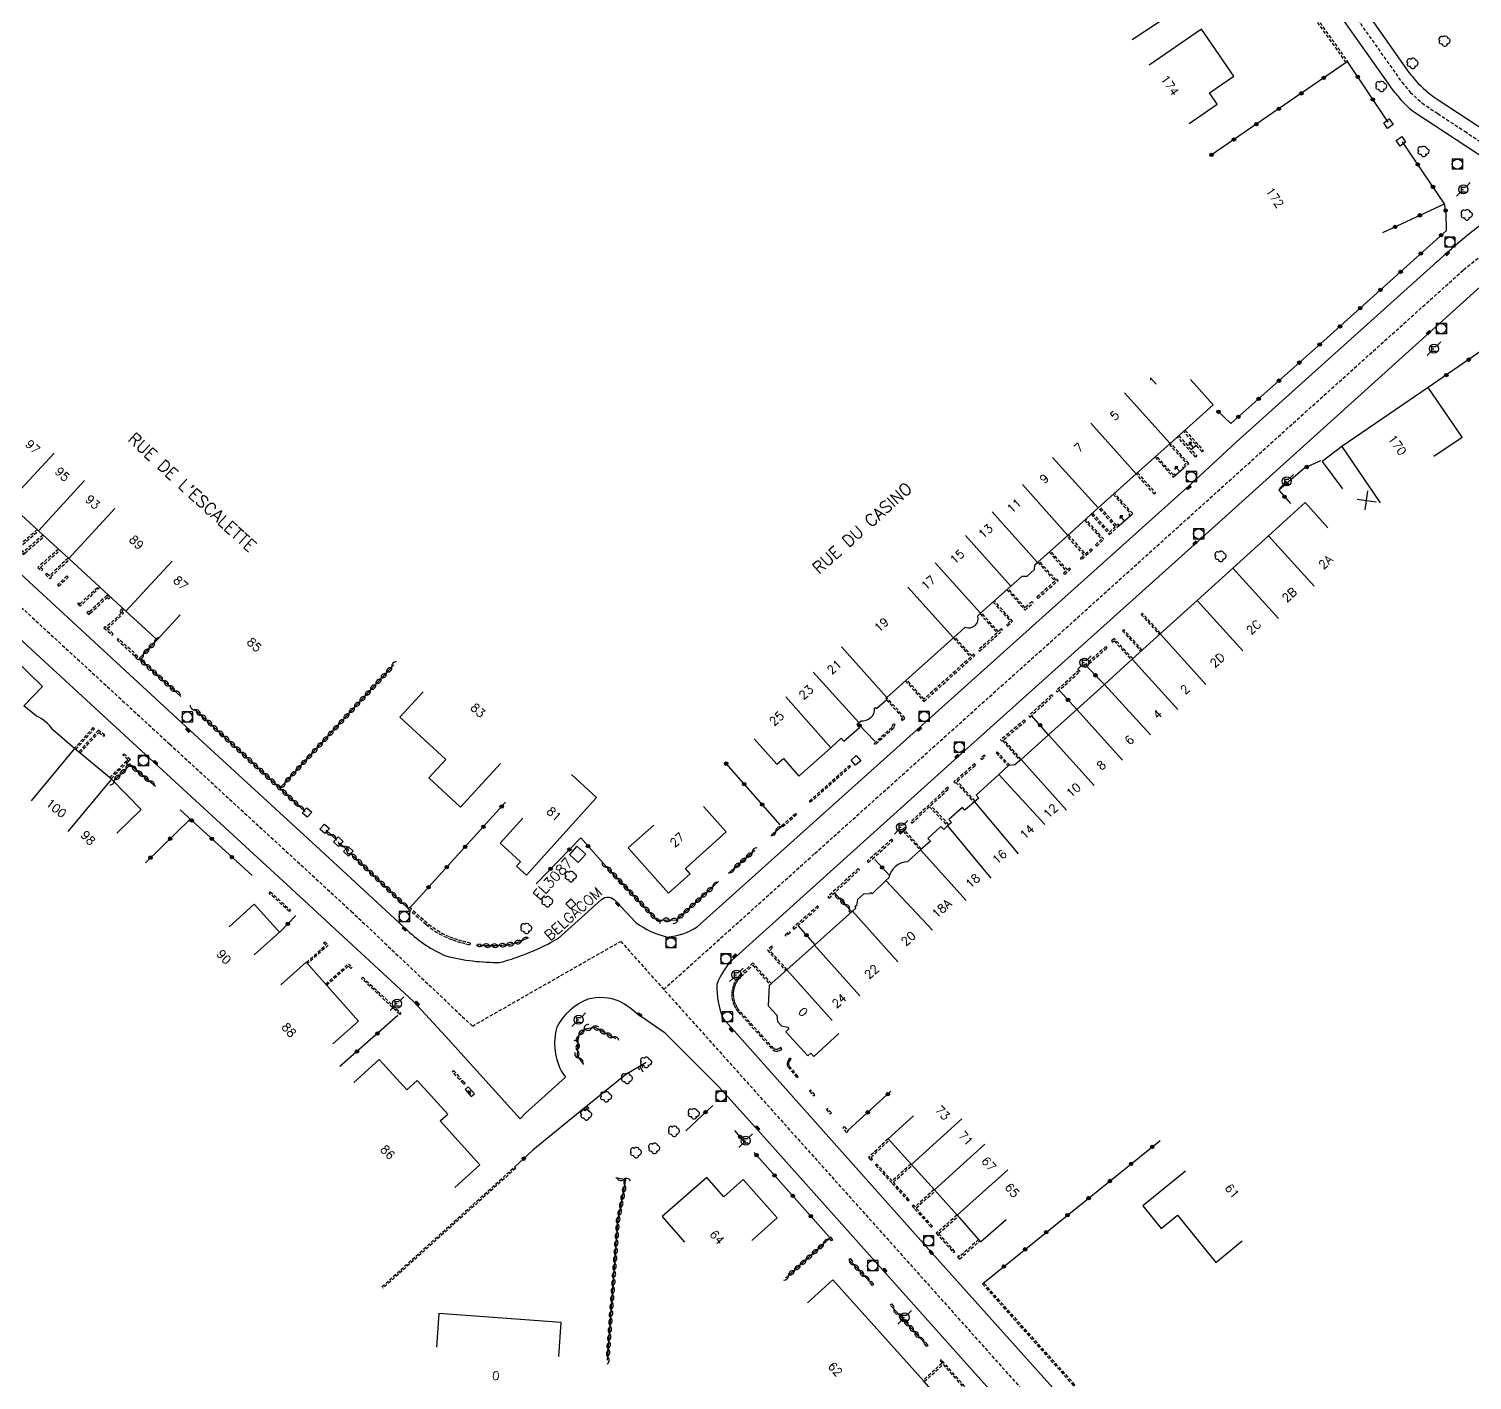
# Model space of a CAD drawing. Header units: millimetres. Extents: x 79000 to 80000, y 145000 to 146001.
# Drawn here: x 79249.1 to 79461.3, y 145559.8 to 145758.4 of the extents above; entities that cross this region are included whole.
import ezdxf
from ezdxf.enums import TextEntityAlignment as Align

# ---------------------------------------------------------------- set-up
doc = ezdxf.new("R2010")
doc.units = ezdxf.units.MM
doc.linetypes.add('DASHED', pattern=[0.75, 0.5, -0.25])
doc.layers.get('0').update_dxf_attribs({"linetype": 'CONTINUOUS'})
for name, color, linetype in [('W0001', 6, 'DASHED'), ('W0008', 7, 'CONTINUOUS'), ('W0100', 7, 'CONTINUOUS'), ('W0112', 1, 'DASHED'), ('W0211', 2, 'CONTINUOUS'), ('W0300', 7, 'CONTINUOUS'), ('W0310', 3, 'CONTINUOUS'), ('W0322', 7, 'CONTINUOUS'), ('W0400', 7, 'CONTINUOUS'), ('W0420', 7, 'CONTINUOUS'), ('W0471', 7, 'CONTINUOUS'), ('W0984', 7, 'CONTINUOUS'), ('W0989', 7, 'CONTINUOUS'), ('W0991', 7, 'CONTINUOUS'), ('W1102', 7, 'CONTINUOUS')]:
    doc.layers.add(name, color=color, linetype=linetype)
doc.styles.get("Standard").update_dxf_attribs({"font": 'romans.shx', "width": 0.85})

# ---------------------------------------------------------------- blocks, each defined once
blk = doc.blocks.new('T400')
for p, q in [((-0.15, 0.3), (0.15, 0.3)), ((-0.15, -0.25), (-0.15, 0.3)), ((-0.15, 0.15), (0.15, 0.15)), ((-0.15, 0), (0.15, 0)), ((0.15, 0.3), (0.15, -0.25)), ((-0.15, -0.15), (0.15, -0.15)), ((-0.15, -0.25), (-0.15, -0.3)), ((-0.15, -0.3), (0.15, -0.3)), ((0.15, -0.3), (0.15, -0.25))]:
    blk.add_line(p, q)
blk = doc.blocks.new('T420')
for p, q in [((0.75, 0.75), (-0.75, 0.75)), ((-0.75, 0.75), (-0.75, -0.75)), ((0.75, 0.75), (0.75, -0.75)), ((0.75, -0.75), (-0.75, -0.75))]:
    blk.add_line(p, q)
blk.add_ellipse((0, 0), major_axis=(-0.53, 0.53), ratio=1, start_param=3.926991, end_param=10.210176)
blk = doc.blocks.new('T471')
for p, q in [((-0.333334, 0.333334), (-0.333334, -0.333334)), ((-0.333334, 0.333334), (0.333334, 0.333334)), ((-0.333334, 0), (0, 0)), ((0.500001, 0.500001), (1.000002, 1.000002)), ((-0.500001, -0.500001), (-1.000002, -1.000002)), ((-0.333334, -0.333334), (0.333334, -0.333334))]:
    blk.add_line(p, q)
blk.add_ellipse((0, 0), major_axis=(0.471405, 0.471405), ratio=1, start_param=5.4977871438, end_param=11.780972451)
blk = doc.blocks.new('T300')
for p, q in [((-0.8, 0.51), (-0.86, 0.34)), ((-0.86, 0.34), (-0.86, 0.17)), ((-0.86, 0.17), (-0.74, 0.06)), ((-0.69, 0.63), (-0.8, 0.51)), ((-0.8, -0.06), (-0.74, 0.06)), ((-0.74, 0.06), (-0.69, 0.11)), ((-0.57, 0.69), (-0.69, 0.63)), ((-0.46, 0.69), (-0.57, 0.69)), ((-0.29, 0.63), (-0.46, 0.69)), ((-0.29, 0.63), (-0.17, 0.74)), ((-0.23, 0.57), (-0.29, 0.63)), ((-0.17, 0.74), (-0.06, 0.8)), ((-0.06, 0.8), (0.06, 0.8)), ((0.06, 0.8), (0.23, 0.74)), ((0.23, 0.74), (0.34, 0.63)), ((0.34, 0.63), (0.4, 0.51)), ((0.46, 0.46), (0.34, 0.46)), ((0.4, 0.51), (0.4, 0.46)), ((0.57, 0.4), (0.46, 0.46)), ((0.57, 0.4), (0.69, 0.29)), ((0.69, 0.29), (0.74, 0.17)), ((0.74, 0.06), (0.69, -0.17)), ((0.74, 0.17), (0.74, 0.06)), ((-0.8, -0.17), (-0.8, -0.06)), ((-0.8, -0.23), (-0.8, -0.17)), ((-0.74, -0.34), (-0.8, -0.23)), ((-0.69, -0.4), (-0.74, -0.34)), ((-0.51, -0.46), (-0.69, -0.4)), ((-0.4, -0.46), (-0.51, -0.46)), ((-0.4, -0.46), (-0.34, -0.46)), ((-0.34, -0.46), (-0.34, -0.4)), ((-0.34, -0.51), (-0.34, -0.46)), ((-0.29, -0.63), (-0.34, -0.51)), ((-0.17, -0.74), (-0.29, -0.63)), ((-0.06, -0.8), (-0.17, -0.74)), ((0.06, -0.8), (-0.06, -0.8)), ((0.17, -0.74), (0.06, -0.8)), ((0.23, -0.69), (0.17, -0.74)), ((0.29, -0.46), (0.23, -0.46)), ((0.29, -0.63), (0.23, -0.69)), ((0.46, -0.4), (0.29, -0.46)), ((0.34, -0.51), (0.29, -0.63)), ((0.34, -0.51), (0.34, -0.46)), ((0.57, -0.34), (0.46, -0.4)), ((0.63, -0.29), (0.57, -0.34)), ((0.69, -0.17), (0.63, -0.29))]:
    blk.add_line(p, q)
blk = doc.blocks.new('t112o')
at = {"color": 0, "linetype": 'Continuous'}
for p, q in [((-0.5, 0.5), (0.5, 0.5)), ((-0.5, -0.5), (-0.5, 0.5)), ((0.5, 0.5), (0.5, -0.5)), ((0.5, -0.5), (-0.5, -0.5))]:
    blk.add_line(p, q, dxfattribs=at)
blk = doc.blocks.new('t310o')
at = {"color": 0, "linetype": 'Continuous'}
for centre, start, end in [((-0.5, 0.38), 216.8699, 323.1304), ((0.5, -0.37), 36.8699, 143.1303)]:
    blk.add_arc(centre, 0.625, start, end, dxfattribs=at)
blk = doc.blocks.new('t991o')
at = {"color": 0, "linetype": 'Continuous'}
for p, q in [((-1, 1), (1, -1)), ((-1, -1), (1, 1))]:
    blk.add_line(p, q, dxfattribs=at)
blk = doc.blocks.new('t322o')
at = {"color": 0, "linetype": 'Continuous'}
for radius in [0.25, 0.15]:
    blk.add_circle((0, 0), radius, dxfattribs=at)
blk = doc.blocks.new('t211o')
at = {"color": 0, "linetype": 'Continuous'}
for p, q in [((-0.29, 0.5), (-0.29, 0)), ((0, 1), (0, 0)), ((0.29, 0.5), (0.29, 0))]:
    blk.add_line(p, q, dxfattribs=at)

msp = doc.modelspace()

# ---------------------------------------------------------------- linework, layer by layer
at = {"layer": 'W0001'}
for points in [[(79059.03, 145846.67), (79080.57, 145826.87), (79099.73, 145809.33), (79127.7, 145783.72), (79178.91, 145736.81), (79242.47, 145678.54), (79269.83, 145653.34), (79296.53, 145628.76), (79314.34, 145611.88), (79336.14, 145624.33), (79375.22, 145580.74), (79394.76, 145558.88), (79419.23, 145531.5), (79428.7, 145521.08), (79439.72, 145510.77), (79465.81, 145486.47), (79503.39, 145451.48), (79526.33, 145430.08), (79554.26, 145404.04), (79576.56, 145383.26), (79601.57, 145360.01)], [(79441.84, 145763.51), (79450.97, 145750.58), (79452.21, 145749.11), (79453.95, 145747.53), (79456.25, 145745.98), (79460.21, 145743.38), (79466.52, 145739.19)], [(79342.47, 145617.28), (79364.68, 145637.25), (79401.03, 145669.87), (79436.73, 145702.05), (79454.59, 145718.12), (79460.05, 145723.03), (79466.52, 145728.21), (79486.95, 145742.92)]]:
    msp.add_lwpolyline(points, dxfattribs=at)
at = {"layer": 'W0008', "flags": 128}
for points in [[(79314.44, 145955.89), (79325.43, 145939.85), (79388.93, 145847.77), (79405.46, 145823.98), (79405.88, 145818.94), (79406.61, 145817.01), (79414.65, 145805.48), (79433.08, 145779.08), (79437.56, 145772.65), (79451.06, 145753.35, 0.0306), (79453.03, 145750.8, 0.0642), (79456.15, 145748.12), (79467.98, 145740.36, 0.136), (79471.39, 145739.22, 0.1472), (79473.88, 145739.8, 0.0721), (79475.26, 145741.09), (79475.51, 145742.6), (79475.18, 145742.99), (79471.54, 145748.2), (79435.92, 145799.61), (79407.68, 145840.37), (79351.62, 145921.34), (79333.26, 145947.93), (79330.9, 145953.14)], [(79465.08, 145738.1), (79452.83, 145746.15, -0.0723), (79450.5, 145748.43, -0.0215), (79449.18, 145750.1), (79437.53, 145766.63)], [(79238.91, 145686.62), (79272.88, 145655.31), (79291.96, 145637.79), (79304.86, 145625.89, 0.0899), (79310.45, 145622.2, 0.0676), (79318.4, 145621.24, 0.0664), (79326.96, 145624.77), (79333.3, 145630.48, -0.2125), (79334.43, 145630.82, -0.1724), (79335.4, 145630.3), (79338.37, 145627.09, 0.094), (79342.99, 145624.95, 0.1202), (79347.4, 145626.47), (79379.59, 145655.3), (79419.93, 145691.53), (79426.6, 145697.71), (79454.15, 145722.44, -0.002), (79457.92, 145725.83, -0.0251), (79463.34, 145730.23)], [(79464.5, 145722.33), (79431.01, 145692.15), (79420.97, 145683.09), (79385.23, 145651), (79352.57, 145621.64, 0.1069), (79350.28, 145618.01, 0.1114), (79351.22, 145612.98), (79381.46, 145579.07), (79403.86, 145553.99)], [(79423.64, 145521.27), (79387.03, 145562.21), (79356.39, 145596.5), (79350.52, 145603.02), (79342.66, 145610.85), (79338.54, 145613.66, 0.067), (79336.04, 145615.48, 0.16668), (79331.29, 145615.82, 0.18093), (79326.75, 145611.74, 0.20108), (79327.62, 145604.91), (79328.05, 145604.36), (79322.11, 145599.03), (79321.37, 145598.27), (79310.4, 145610.38), (79305.71, 145615.51), (79287.69, 145632.09), (79268.17, 145650.08), (79235.25, 145680.37)]]:
    msp.add_lwpolyline(points, format="xyb", dxfattribs=at)
at = {"layer": 'W0100'}
for points in [[(79419.7, 145744.55), (79423.83, 145747.38), (79422.69, 145749.04), (79426.26, 145751.5), (79421.53, 145758.4), (79413.83, 145753.12)], [(79420.36, 145696.93), (79419.69, 145697.67), (79419.67, 145697.27), (79420.09, 145697.65), (79419.69, 145697.67)], [(79419.99, 145696.6), (79420.73, 145697.26)], [(79418.31, 145693.37), (79417.64, 145694.11), (79417.62, 145693.71), (79418.04, 145694.09), (79417.64, 145694.11)], [(79417.71, 145692.83), (79418.91, 145693.91)], [(79409.42, 145685.44), (79410.98, 145686.83)], [(79410.2, 145686.13), (79409.54, 145686.88), (79409.51, 145686.48), (79409.93, 145686.86), (79409.54, 145686.88)], [(79307.09, 145660.98), (79303.7, 145657.3), (79310.45, 145651.08), (79307.93, 145648.35), (79312.59, 145644.06), (79318.49, 145650.46)], [(79328.9, 145648.83), (79332.61, 145645.48), (79322.29, 145634.05), (79320.83, 145635.38), (79321.42, 145636.02), (79318.42, 145638.75), (79321.78, 145642.45)], [(79311.74, 145588.14), (79315.45, 145591.49), (79309.62, 145597.95), (79310.71, 145598.94), (79306.24, 145603.9), (79304.69, 145602.49), (79300.63, 145606.97), (79296.93, 145603.61)], [(79314.19, 145602.45), (79313.72, 145602.03), (79314.12, 145602.01), (79313.74, 145602.43), (79313.72, 145602.03)], [(79327.03, 145563.34), (79327.4, 145568.32), (79309.43, 145569.66), (79309.06, 145564.67)]]:
    msp.add_lwpolyline(points, dxfattribs=at)
at = {"layer": 'W0100', "flags": 128}
for points in [[(79355.77, 145654.11), (79359.07, 145650.36), (79360.05, 145651.22), (79362.32, 145648.63), (79367.05, 145652.79), (79368.55, 145654.2), (79368.95, 145653.75), (79371.24, 145655.74), (79370.84, 145656.2), (79371.14, 145656.48), (79371.47, 145656.75, 0.464633), (79373.46, 145658.59), (79373.59, 145658.71), (79373.76, 145658.53), (79375.24, 145659.86), (79375.11, 145660.03), (79375.24, 145660.15), (79385.04, 145668.93), (79386.8, 145670.52, 0.6276), (79388.66, 145672.16), (79389.05, 145672.54), (79393.49, 145676.51), (79395.16, 145678.02), (79395.89, 145677.99), (79396.98, 145678.96), (79397.03, 145679.68), (79397.41, 145680.02), (79401.87, 145684), (79406.34, 145688.05), (79411.92, 145693.05), (79416.89, 145697.49), (79423.23, 145703.18), (79419.89, 145706.9)], [(79440.1, 145685.12), (79436.74, 145688.82), (79431.35, 145683.93), (79426.1, 145679.18), (79420.86, 145674.42), (79415.43, 145669.52), (79411.32, 145665.81), (79407.25, 145662.07), (79403.18, 145658.4), (79399.04, 145654.69), (79395, 145651.07), (79394.09, 145650.27), (79393.17, 145650.2), (79391.73, 145648.87), (79388.38, 145645.84), (79388.78, 145645.4), (79388.15, 145644.86), (79386.74, 145643.61), (79386.37, 145644.02), (79384.38, 145642.26), (79384.78, 145641.81), (79384.18, 145641.32), (79383.62, 145640.76), (79383.22, 145641.21), (79381.29, 145639.47), (79381.67, 145639.05), (79380.23, 145637.76), (79378.31, 145636.03, 0.363963), (79375.58, 145633.68), (79375.14, 145633.27), (79373.09, 145631.34), (79372.93, 145631.51), (79372.73, 145631.33), (79371.81, 145631.27), (79370.94, 145630.49), (79370.78, 145629.58), (79370.58, 145629.41), (79370.73, 145629.23), (79370.23, 145628.78), (79364.63, 145623.77), (79360.57, 145620.15), (79357.99, 145617.84), (79357.83, 145614.84), (79359.07, 145613.47), (79359.19, 145612.53), (79359.77, 145611.91), (79360.69, 145611.72), (79360.88, 145611.5), (79360.41, 145611.06), (79363.67, 145607.52), (79364.09, 145607.91), (79364.52, 145607.43), (79368.2, 145610.81)], [(79262.08, 145640.21), (79265.66, 145643.7), (79261.29, 145648.19), (79255.88, 145652.68), (79252.66, 145655.43, 0.154613), (79250.25, 145657.43), (79248.43, 145658.94), (79251.16, 145661.77), (79247.1, 145665.77)]]:
    msp.add_lwpolyline(points, format="xyb", dxfattribs=at)
for points in [[(79455.69, 145695.62), (79459.82, 145698.44), (79454.84, 145705.72), (79442.15, 145697.04), (79439.23, 145694.86), (79442.23, 145690.86)], [(79240.07, 145701.1), (79236.7, 145697.41), (79241.78, 145692.77), (79246.1, 145688.76), (79250.55, 145684.68), (79255.01, 145680.58), (79263.42, 145672.84), (79268, 145668.63), (79271.39, 145672.31)], [(79340.99, 145641.41), (79337.25, 145638.09), (79343.17, 145631.42), (79346.34, 145634.26), (79345.65, 145635.04), (79351.65, 145640.43), (79348.32, 145644.15)], [(79282.29, 145622.34), (79286, 145625.69), (79282.29, 145629.8), (79278.58, 145626.45)], [(79293.84, 145609.29), (79297.59, 145612.6), (79289.91, 145621.27), (79286.17, 145617.96)], [(79379.16, 145598.67), (79375.45, 145595.31), (79378.88, 145591.53), (79382.27, 145587.8), (79385.58, 145584.1), (79389.04, 145580.17), (79392.79, 145583.47)], [(79419.14, 145590.55), (79412.9, 145585.45), (79415.6, 145582.14), (79417.97, 145584.07), (79423.62, 145577.16), (79427.49, 145580.32)], [(79355.43, 145580.35), (79359.16, 145583.68), (79354.13, 145589.33), (79351.28, 145586.8), (79348.78, 145589.64), (79342.24, 145583.88), (79345.54, 145580.13)], [(79382.67, 145549.88), (79386.43, 145553.17), (79380.7, 145559.72), (79367.32, 145574.57), (79363.61, 145571.22)]]:
    msp.add_lwpolyline(points, dxfattribs=at)
for points in [[(79328.6, 145637.11), (79329.88, 145635.9), (79331, 145637.13), (79329.72, 145638.33)], [(79328.09, 145629.85), (79328.79, 145629.12), (79329.55, 145629.8), (79328.85, 145630.53)], [(79314.18, 145601.51), (79314.65, 145601.93), (79313.74, 145602.97), (79313.27, 145602.55)]]:
    msp.add_lwpolyline(points, close=True, dxfattribs=at)
at = {"layer": 'W0112'}
for points in [[(79442.79, 145753.48), (79437.87, 145760.41), (79438.07, 145760.56), (79442.99, 145753.62)], [(79254.74, 145678.03), (79253.34, 145676.73), (79253.51, 145676.54), (79254.91, 145677.84)], [(79265.19, 145666.21), (79262.29, 145668.82), (79262.12, 145668.64), (79265.02, 145666.02)], [(79404.41, 145664.61), (79407.63, 145667.48), (79407.47, 145667.66), (79404.24, 145664.79)], [(79400.33, 145660.99), (79403.69, 145663.99), (79403.53, 145664.18), (79400.17, 145661.17)], [(79396.29, 145657.3), (79399.67, 145660.38), (79399.5, 145660.56), (79396.12, 145657.48)], [(79376.43, 145656.12), (79376.35, 145656.05), (79376.25, 145655.66), (79373.55, 145653.24), (79373.38, 145653.43), (79376.03, 145655.8), (79376.13, 145656.19), (79376.27, 145656.31)], [(79369.94, 145650.01), (79364.05, 145644.77), (79363.89, 145644.96), (79369.77, 145650.2)], [(79389.62, 145651.7), (79389.03, 145651.25), (79389.18, 145651.05), (79389.77, 145651.5)], [(79359.79, 145641.32), (79361.82, 145643.13), (79361.99, 145642.95), (79359.96, 145641.14)], [(79375.98, 145639.34), (79372.39, 145636.12), (79372.56, 145635.93), (79376.14, 145639.15)], [(79371.07, 145635.03), (79366.57, 145630.89), (79366.74, 145630.7), (79371.24, 145634.85)], [(79287.46, 145628.7), (79284.46, 145631.44), (79284.63, 145631.63), (79287.63, 145628.89)], [(79314.07, 145624.05), (79313.44, 145624.21), (79312.81, 145624.38), (79312.19, 145624.57), (79311.57, 145624.77), (79310.97, 145625), (79310.27, 145625.31), (79309.58, 145625.67), (79308.93, 145626.07), (79308.3, 145626.51), (79307.7, 145627), (79305.08, 145629.33), (79304.91, 145629.14), (79307.54, 145626.81), (79308.15, 145626.31), (79308.79, 145625.86), (79309.46, 145625.45), (79310.16, 145625.09), (79310.88, 145624.77), (79311.49, 145624.54), (79312.11, 145624.33), (79312.74, 145624.14), (79313.37, 145623.97), (79314.01, 145623.8)], [(79365.08, 145629.53), (79361.45, 145626.31), (79361.61, 145626.12), (79365.24, 145629.35)], [(79361.06, 145625.58), (79360.46, 145625.1), (79360.31, 145625.3), (79360.9, 145625.78)], [(79315.56, 145623.85), (79315.13, 145623.91), (79315.1, 145623.67), (79315.53, 145623.61)], [(79303.67, 145613.6), (79298.06, 145618.88), (79298.23, 145619.06), (79303.84, 145613.78)], [(79312.46, 145604.02), (79311.39, 145605.2), (79311.57, 145605.36), (79312.64, 145604.19)], [(79360.99, 145607.17), (79360.9, 145607.06), (79360.82, 145606.94), (79360.75, 145606.82), (79360.69, 145606.7), (79360.64, 145606.57), (79360.61, 145606.42), (79360.61, 145606.28), (79360.62, 145606.14), (79360.66, 145606), (79360.74, 145605.88), (79362.03, 145604.31), (79362.22, 145604.46), (79360.93, 145606.04), (79360.89, 145606.1), (79360.87, 145606.19), (79360.86, 145606.28), (79360.86, 145606.39), (79360.88, 145606.5), (79360.92, 145606.6), (79360.97, 145606.7), (79361.03, 145606.8), (79361.1, 145606.91), (79361.19, 145607.02)], [(79312.7, 145603.75), (79313.09, 145603.32), (79313.27, 145603.49), (79312.88, 145603.91)], [(79364.68, 145601.78), (79364.11, 145602.47), (79363.91, 145602.31), (79364.49, 145601.63)], [(79367.13, 145599.11), (79366.56, 145599.79), (79366.37, 145599.62), (79366.94, 145598.95)], [(79369.38, 145596.26), (79368.8, 145596.93), (79368.99, 145597.1), (79369.57, 145596.43)], [(79366.94, 145580.9), (79367.34, 145580.47), (79367.15, 145580.3), (79366.76, 145580.73)], [(79370.09, 145577.11), (79369.69, 145577.56), (79369.88, 145577.73), (79370.28, 145577.28)], [(79373.17, 145573.76), (79372.75, 145574.22), (79372.93, 145574.39), (79373.35, 145573.93)], [(79389.33, 145573.96), (79402.72, 145559), (79402.91, 145559.17), (79389.51, 145574.13)], [(79376.17, 145570.41), (79375.76, 145570.88), (79375.95, 145571.04), (79376.36, 145570.57)], [(79381.13, 145564.8), (79380.73, 145565.25), (79380.91, 145565.42), (79381.32, 145564.96)]]:
    msp.add_lwpolyline(points, close=True, dxfattribs=at)
for points in [[(79418.16, 145698.65), (79420.84, 145695.66), (79420.65, 145695.49), (79417.97, 145698.48)], [(79419.13, 145699.42), (79421.81, 145696.42), (79421.62, 145696.26), (79418.94, 145699.25)], [(79416.77, 145697.39), (79419.28, 145694.59), (79418.74, 145694.09), (79418.91, 145693.91), (79419.63, 145694.58), (79416.96, 145697.55)], [(79414.69, 145695.53), (79417.37, 145692.53), (79417.71, 145692.83), (79417.54, 145693.02), (79417.39, 145692.88), (79414.88, 145695.69)], [(79412.1, 145693.2), (79414.77, 145690.21), (79414.59, 145690.04), (79411.91, 145693.03)], [(79408.54, 145690.02), (79411.05, 145687.22), (79410.82, 145687.02), (79410.98, 145686.83), (79411.4, 145687.2), (79408.73, 145690.19)], [(79405.29, 145687.1), (79407.96, 145684.14), (79409.42, 145685.44), (79409.25, 145685.62), (79409.04, 145685.44), (79406.54, 145688.23)], [(79405.47, 145687.26), (79407.98, 145684.49), (79408.85, 145685.27), (79406.36, 145688.06)], [(79404.32, 145686.22), (79406.82, 145683.45), (79405.94, 145682.61), (79406.12, 145682.43), (79407.17, 145683.43), (79404.5, 145686.38)], [(79250.38, 145684.84), (79247.45, 145682.27), (79247.59, 145682.11), (79247.49, 145682), (79248.39, 145681.18), (79248.56, 145681.37), (79248.55, 145681.38), (79251.42, 145683.88)], [(79251.23, 145684.05), (79248.36, 145681.55), (79247.69, 145682.16), (79250.57, 145684.67)], [(79401.94, 145684.06), (79404.44, 145681.27), (79405.3, 145682.02), (79405.46, 145681.83), (79403.89, 145680.46), (79403.72, 145680.64), (79404.25, 145681.1), (79401.75, 145683.9)], [(79253.51, 145681.96), (79250.46, 145679.3), (79251.03, 145678.78), (79251.19, 145678.97), (79250.84, 145679.29), (79253.7, 145681.79)], [(79399.12, 145681.54), (79401.61, 145678.75), (79401.25, 145678.42), (79401.41, 145678.24), (79402.27, 145679.01), (79402.11, 145679.19), (79401.8, 145678.92), (79399.3, 145681.71)], [(79254.92, 145680.66), (79252.18, 145678.06), (79251.75, 145678.44), (79251.58, 145678.25), (79252.29, 145677.63), (79252.46, 145677.81), (79252.37, 145677.89), (79255.11, 145680.49)], [(79397.46, 145680.06), (79399.95, 145677.26), (79397.33, 145674.93), (79397.5, 145674.74), (79400.45, 145677.37), (79400.29, 145677.56), (79400.14, 145677.43), (79397.64, 145680.23)], [(79259.59, 145676.37), (79256.7, 145673.61), (79256.35, 145673.89), (79256.5, 145674.09), (79256.68, 145673.95), (79259.41, 145676.54)], [(79260.97, 145675.1), (79260.88, 145675), (79260.61, 145675.18), (79258, 145672.71), (79257.85, 145672.86), (79257.67, 145672.68), (79258, 145672.36), (79258.17, 145672.54), (79260.64, 145674.86), (79260.92, 145674.67), (79261.16, 145674.93)], [(79392.92, 145676), (79395.58, 145673.02), (79396.76, 145674.07), (79396.59, 145674.25), (79395.6, 145673.37), (79393.1, 145676.17)], [(79262.92, 145673.3), (79262.51, 145672.86), (79262.74, 145672.56), (79260.49, 145670.46), (79260.35, 145670.58), (79260.19, 145670.39), (79261.4, 145669.33), (79261.56, 145669.52), (79260.68, 145670.3), (79263.08, 145672.54), (79262.84, 145672.84), (79263.1, 145673.14)], [(79390.89, 145674.19), (79393.4, 145671.39), (79392.83, 145670.88), (79393, 145670.7), (79393.75, 145671.37), (79391.08, 145674.35)], [(79388.97, 145672.46), (79391.47, 145669.67), (79388.72, 145667.15), (79388.89, 145666.97), (79392.27, 145670.06), (79392.1, 145670.24), (79391.66, 145669.84), (79389.15, 145672.63)], [(79415.5, 145669.59), (79412.82, 145672.56), (79412.64, 145672.39), (79415.32, 145669.42)], [(79377.99, 145662.62), (79380.71, 145659.59), (79388.21, 145666.35), (79388.04, 145666.53), (79387.76, 145666.28), (79385.22, 145669.09)], [(79385.04, 145668.93), (79387.58, 145666.11), (79380.72, 145659.94), (79378.18, 145662.78)], [(79411.4, 145665.88), (79408.7, 145668.82), (79408.3, 145668.52), (79408.45, 145668.32), (79408.67, 145668.48), (79411.22, 145665.71)], [(79412.8, 145667.14), (79410.08, 145670.15), (79409.9, 145669.98), (79412.61, 145666.98)], [(79375.21, 145659.83), (79377.58, 145657.19), (79377.36, 145656.99), (79377.53, 145656.8), (79377.93, 145657.17), (79375.25, 145660.15)], [(79395.02, 145651.08), (79392.45, 145653.99), (79395.63, 145656.69), (79395.47, 145656.88), (79391.99, 145653.93), (79392.15, 145653.74), (79392.26, 145653.83), (79394.83, 145650.91)], [(79256.05, 145652.54), (79258.78, 145655.57), (79258.6, 145655.74), (79255.86, 145652.7)], [(79256.69, 145652.01), (79259.42, 145655.04), (79260.16, 145654.43), (79260.32, 145654.62), (79259.39, 145655.38), (79256.49, 145652.17)], [(79261.04, 145648.39), (79263.58, 145650.93), (79263.72, 145651.07), (79262.98, 145651.69), (79263.14, 145651.88), (79264.1, 145651.08), (79263.75, 145650.75), (79261.24, 145648.23)], [(79393.33, 145650.21), (79391.5, 145652.19), (79391.32, 145652.02), (79393.08, 145650.12)], [(79388.23, 145644.93), (79385.61, 145647.87), (79388.33, 145650.25), (79388.17, 145650.44), (79385.13, 145647.78), (79385.3, 145647.59), (79385.42, 145647.7), (79388.04, 145644.77)], [(79384.38, 145641.48), (79381.72, 145644.29), (79384.39, 145646.8), (79384.22, 145646.98), (79378.78, 145641.88), (79378.95, 145641.7), (79381.53, 145644.12), (79384.18, 145641.32)], [(79380.37, 145637.88), (79377.85, 145640.7), (79378.05, 145640.88), (79377.88, 145641.07), (79377.06, 145640.3), (79377.24, 145640.12), (79377.67, 145640.52), (79380.19, 145637.72)], [(79369.91, 145628.5), (79369.67, 145628.77), (79369.85, 145628.94), (79370.1, 145628.66)], [(79289.94, 145621.24), (79292.79, 145623.77), (79292.45, 145624.1), (79292.63, 145624.28), (79293.16, 145623.76), (79290.11, 145621.06)], [(79360.6, 145620.17), (79358.06, 145623.01), (79358.51, 145623.42), (79358.34, 145623.61), (79357.71, 145623.02), (79360.41, 145620.01)], [(79292.76, 145618.05), (79296.11, 145621.01), (79296.65, 145620.52), (79296.48, 145620.33), (79296.1, 145620.68), (79292.93, 145617.87)], [(79358.3, 145618.12), (79355.57, 145621.17), (79353.64, 145619.34), (79353.25, 145618.9), (79352.93, 145618.4), (79352.7, 145617.86), (79352.54, 145617.27), (79352.47, 145616.68), (79352.5, 145616.08), (79352.61, 145615.5), (79352.8, 145614.94), (79353.08, 145614.43), (79353.43, 145613.97), (79358.46, 145608.41), (79358.55, 145608.33), (79358.65, 145608.26), (79358.77, 145608.22), (79358.89, 145608.18), (79359.01, 145608.17), (79359.18, 145608.19), (79359.34, 145608.24), (79359.5, 145608.31), (79359.66, 145608.4), (79359.81, 145608.5), (79359.67, 145608.71), (79359.52, 145608.62), (79359.38, 145608.53), (79359.25, 145608.47), (79359.13, 145608.43), (79359.01, 145608.42), (79358.93, 145608.43), (79358.85, 145608.45), (79358.77, 145608.49), (79358.7, 145608.53), (79358.64, 145608.59), (79353.62, 145614.13), (79353.29, 145614.56), (79353.03, 145615.04), (79352.85, 145615.56), (79352.75, 145616.11), (79352.73, 145616.67), (79352.79, 145617.23), (79352.93, 145617.77), (79353.16, 145618.29), (79353.45, 145618.75), (79353.82, 145619.16), (79355.55, 145620.81), (79358.12, 145617.95)], [(79375.45, 145595.31), (79372.59, 145592.57), (79372.97, 145592.14), (79373.16, 145592.31), (79372.94, 145592.56), (79375.62, 145595.13)], [(79301.04, 145573.56), (79320.55, 145591.17), (79320.72, 145590.99), (79301.21, 145573.38)], [(79378.81, 145591.61), (79376.06, 145589.12), (79373.8, 145591.59), (79373.62, 145591.42), (79376.04, 145588.76), (79378.36, 145586.19), (79378.55, 145586.36), (79376.23, 145588.93), (79376.23, 145588.93), (79378.98, 145591.43)], [(79382.22, 145587.85), (79379.41, 145585.34), (79379.19, 145585.59), (79379, 145585.43), (79379.39, 145584.98), (79381.78, 145582.3), (79381.97, 145582.47), (79379.57, 145585.15), (79379.57, 145585.15), (79382.39, 145587.67)], [(79385.57, 145584.11), (79382.53, 145581.43), (79385.07, 145578.59), (79385.26, 145578.75), (79382.88, 145581.41), (79385.74, 145583.92)], [(79388.74, 145580.51), (79385.97, 145578), (79385.84, 145578.14), (79385.66, 145577.97), (79385.95, 145577.64), (79388.91, 145580.32)], [(79380.77, 145559.64), (79383.55, 145562.15), (79389.49, 145555.38), (79389.68, 145555.54), (79383.28, 145562.84), (79383.09, 145562.68), (79383.39, 145562.34), (79380.6, 145559.83)]]:
    msp.add_lwpolyline(points, dxfattribs=at)
at = {"layer": 'W0211', "flags": 128}
msp.add_lwpolyline([(79339.91, 145606.54), (79336.85, 145604.73), (79330.17, 145599.35), (79323.23, 145593.64)], dxfattribs=at)
at = {"layer": 'W0310', "flags": 128}
for points in [[(79268, 145668.63), (79265.35, 145665.88), (79271.5, 145660.32)], [(79273.5, 145658.47), (79286.06, 145646.83), (79289.74, 145643.38)], [(79267.75, 145647.11), (79264.02, 145650.28), (79261.58, 145647.89)], [(79358.3, 145639.98), (79359.85, 145641.26)], [(79292.85, 145640.66), (79294.43, 145639.19)], [(79294.87, 145638.78), (79295.9, 145637.78)], [(79296.34, 145637.36), (79304.92, 145629.14)], [(79351.99, 145634.34), (79355.87, 145637.72)], [(79333.99, 145635.35), (79341.39, 145627.52), (79344.32, 145627.44), (79350.53, 145633.11)], [(79335.42, 145610.01), (79332.41, 145611.65), (79330.81, 145611.44), (79329.88, 145610.41), (79329.76, 145607.5), (79330.67, 145606.25)], [(79334.22, 145562.8), (79335.74, 145583.14), (79336.92, 145589.29), (79335.44, 145589.57)], [(79372.79, 145574.26), (79370.13, 145577.14)], [(79380.79, 145565.31), (79376.2, 145570.43)]]:
    msp.add_lwpolyline(points, dxfattribs=at)
at = {"layer": 'W0310'}
for points in [[(79286.06, 145646.83), (79302.78, 145664.96)], [(79367.56, 145631.46), (79369.85, 145628.94)], [(79366.83, 145580.65), (79360.36, 145574.82)]]:
    msp.add_lwpolyline(points, dxfattribs=at)
at = {"layer": 'W0310', "flags": 128}
msp.add_lwpolyline([(79315.56, 145623.8, 0.08263), (79320.47, 145624.05, 0.0394), (79322.65, 145624.91)], format="xyb", dxfattribs=at)
at = {"layer": 'W0322'}
for p, q in [((79431.23, 145769.95), (79411.3, 145756.81)), ((79323.23, 145593.64), (79320.55, 145591.17)), ((79379.22, 145585.17), (79379.22, 145585.17))]:
    msp.add_line(p, q, dxfattribs=at)
for points in [[(79448.94, 145744.72), (79442.99, 145753.62)], [(79442.79, 145753.48), (79422.92, 145739.86)], [(79448.16, 145728.49), (79457.22, 145732.72)], [(79400.6, 145661.23), (79403.18, 145658.4)], [(79359.58, 145641.44), (79351.63, 145650.47)], [(79305.15, 145629.26), (79319.23, 145644.77)], [(79272.86, 145642.3), (79266.28, 145635.89)], [(79373.49, 145636.35), (79375.66, 145634.03)], [(79362.2, 145626.64), (79364.7, 145623.83)], [(79369.49, 145596.51), (79375.87, 145602.3)]]:
    msp.add_lwpolyline(points, dxfattribs=at)
at = {"layer": 'W0322', "flags": 128}
for points in [[(79423.87, 145702.3), (79425.81, 145700.43), (79439.5, 145712.58), (79457.52, 145728.81), (79457.47, 145731.28), (79457.22, 145732.72), (79451.05, 145741.83)], [(79474.68, 145707.72), (79469.36, 145715.72), (79454.84, 145705.72)], [(79439.02, 145694.93), (79436.71, 145693.92), (79432.87, 145690.66), (79434.6, 145688.67)], [(79407.25, 145662.07), (79404.61, 145664.79)], [(79399.04, 145654.69), (79396.53, 145657.52)], [(79281.95, 145634.01), (79271.39, 145643.65)], [(79323.7, 145632.78), (79330.26, 145639.56), (79333.99, 145635.35)], [(79288.37, 145628.15), (79286.05, 145625.67)], [(79303.4, 145613.42), (79294.84, 145605.92)], [(79349.67, 145600.23), (79345.72, 145596.48)], [(79354.54, 145594.63), (79352.9, 145596.54)], [(79389.36, 145574.05), (79415.45, 145595.06)], [(79366.75, 145580.96), (79355.75, 145593.32)]]:
    msp.add_lwpolyline(points, dxfattribs=at)
at = {"layer": 'W0322'}
msp.add_lwpolyline([(79373.51, 145653.74), (79370.99, 145656.34)], close=True, dxfattribs=at)
at = {"layer": 'W1102'}
for p, q in [((79416.89, 145697.49), (79410.22, 145704.94)), ((79411.92, 145693.05), (79405.25, 145700.5)), ((79442.15, 145697.04), (79447.79, 145688.79)), ((79246.1, 145688.76), (79252.89, 145696.1)), ((79406.34, 145688.05), (79399.63, 145695.46)), ((79250.55, 145684.68), (79257.31, 145692.05)), ((79401.87, 145684), (79395.21, 145691.46)), ((79255.01, 145680.58), (79261.78, 145687.94)), ((79397.41, 145680.02), (79390.74, 145687.47)), ((79393.49, 145676.51), (79386.82, 145683.96)), ((79431.35, 145683.93), (79438.07, 145676.52)), ((79263.42, 145672.84), (79270.19, 145680.2)), ((79389.05, 145672.54), (79382.36, 145679.97)), ((79426.1, 145679.18), (79432.82, 145671.77)), ((79385.04, 145668.93), (79378.37, 145676.38)), ((79420.86, 145674.42), (79427.58, 145667.01)), ((79415.43, 145669.52), (79422.13, 145662.1)), ((79375.24, 145660.15), (79368.58, 145667.61)), ((79411.32, 145665.81), (79418.03, 145658.39)), ((79371.14, 145656.48), (79364.44, 145663.9)), ((79367.05, 145652.79), (79360.44, 145660.29)), ((79407.25, 145662.07), (79414.02, 145654.7)), ((79403.18, 145658.4), (79409.88, 145650.97)), ((79399.04, 145654.69), (79405.72, 145647.24)), ((79255.88, 145652.68), (79249.49, 145644.99)), ((79395, 145651.07), (79401.67, 145643.62)), ((79261.29, 145648.19), (79254.9, 145640.49)), ((79391.73, 145648.87), (79398.5, 145641.52)), ((79388.15, 145644.86), (79394.55, 145637.19)), ((79384.18, 145641.32), (79390.56, 145633.61)), ((79380.23, 145637.76), (79386.93, 145630.33)), ((79375.14, 145633.27), (79381.98, 145625.97)), ((79370.23, 145628.78), (79376.9, 145621.34)), ((79364.63, 145623.77), (79371.3, 145616.32)), ((79360.57, 145620.15), (79367.22, 145612.68)), ((79378.88, 145591.53), (79386.29, 145598.25)), ((79382.27, 145587.8), (79389.67, 145594.52)), ((79385.58, 145584.1), (79393.03, 145590.77))]:
    msp.add_line(p, q, dxfattribs=at)

# ---------------------------------------------------------------- block references
at = {"layer": 'W0112'}
for p, rotation in [((79449, 145744.51), 305.0242542741224), ((79450.82, 145741.91), 125.0242542736923), ((79370.72, 145650.92), 221.6601814507241), ((79290.04, 145643.27), 317.1887433183609), ((79292.63, 145640.87), 317.1887433183609), ((79294.65, 145638.99), 317.1887433183609), ((79296.12, 145637.57), 317.1887433183609)]:
    msp.add_blockref('t112o', p, dxfattribs=dict(at, rotation=rotation))
at = {"layer": 'W0211'}
for p, rotation in [((79338.95, 145605.97), 210.5458653275583), ((79330.96, 145599.99), 218.8518579807177)]:
    msp.add_blockref('t211o', p, dxfattribs=dict(at, rotation=rotation))
at = {"layer": 'W0300'}
for p in [(79457.28, 145756.63), (79452.58, 145753.36), (79447.98, 145749.97), (79454.18, 145740.42), (79460.54, 145731.09), (79424.35, 145680.91), (79328.85, 145633.85), (79325.39, 145630.16), (79322.3, 145626.22), (79339.91, 145606.54), (79337.11, 145604.17), (79334.03, 145601.49), (79331.11, 145598.82), (79346.93, 145598.99), (79344.01, 145596.41), (79341.11, 145593.9), (79338.42, 145593.28)]:
    msp.add_blockref('T300', p, dxfattribs=at)
at = {"layer": 'W0310'}
for p, rotation in [((79267.61, 145668.22), 226.0267798030764), ((79266.01, 145666.56), 226.0267798030764), ((79266.81, 145667.39), 226.0267798030764), ((79265.5, 145665.74), 317.8662840046529), ((79266.36, 145664.97), 317.8662840046529), ((79267.22, 145664.19), 317.8662840046529), ((79301.72, 145663.81), 47.30201831672742), ((79302.51, 145664.66), 47.30201831672742), ((79268.07, 145663.42), 317.8662840046529), ((79268.93, 145662.64), 317.8662840046529), ((79269.79, 145661.87), 317.8662840046529), ((79300.16, 145662.11), 47.30201831672742), ((79300.94, 145662.96), 47.30201831672742), ((79270.64, 145661.09), 317.8662840046529), ((79297.81, 145659.57), 47.30201831672742), ((79298.59, 145660.41), 47.30201831672742), ((79299.37, 145661.26), 47.30201831672742), ((79273.61, 145658.36), 317.2039986763727), ((79274.46, 145657.58), 317.2039986763727), ((79296.24, 145657.87), 47.30201831672742), ((79297.02, 145658.72), 47.30201831672742), ((79275.3, 145656.79), 317.2039986763727), ((79276.15, 145656.01), 317.2039986763727), ((79277, 145655.22), 317.2039986763727), ((79293.89, 145655.32), 47.30201831672742), ((79294.68, 145656.17), 47.30201831672742), ((79295.46, 145657.02), 47.30201831672742), ((79277.85, 145654.44), 317.2039986763727), ((79278.69, 145653.65), 317.2039986763727), ((79292.33, 145653.62), 47.30201831672742), ((79293.11, 145654.47), 47.30201831672742), ((79279.54, 145652.87), 317.2039986763727), ((79280.39, 145652.08), 317.2039986763727), ((79281.24, 145651.3), 317.2039986763727), ((79289.98, 145651.08), 47.30201831672742), ((79290.76, 145651.93), 47.30201831672742), ((79291.54, 145652.77), 47.30201831672742), ((79262.56, 145648.85), 224.2227806033238), ((79263.39, 145649.66), 224.2227806033238), ((79264.23, 145650.1), 139.5981975217824), ((79265.11, 145649.35), 139.5981975217824), ((79282.08, 145650.51), 317.2039986763727), ((79282.93, 145649.73), 317.2039986763727), ((79283.78, 145648.94), 317.2039986763727), ((79288.41, 145649.38), 47.30201831672742), ((79289.19, 145650.23), 47.30201831672742), ((79261.74, 145648.05), 224.2227806033238), ((79265.99, 145648.6), 139.5981975217824), ((79266.87, 145647.86), 139.5981975217824), ((79284.63, 145648.16), 317.2039986763727), ((79285.47, 145647.37), 317.2039986763727), ((79286.84, 145647.68), 47.30201831672742), ((79287.63, 145648.53), 47.30201831672742), ((79286.32, 145646.59), 316.7926054946391), ((79287.16, 145645.8), 316.7926054946391), ((79288, 145645.01), 316.7926054946391), ((79288.85, 145644.22), 316.7926054946391), ((79358.96, 145640.52), 39.74478925055548), ((79293.59, 145639.98), 316.9860609171749), ((79295.39, 145638.28), 316.1127269009689), ((79296.58, 145637.13), 316.2411085503686), ((79297.42, 145636.33), 316.2411085503686), ((79354.6, 145636.62), 41.10754320840238), ((79355.47, 145637.38), 41.10754320840238), ((79298.25, 145635.53), 316.2411085503686), ((79299.08, 145634.73), 316.2411085503686), ((79299.92, 145633.93), 316.2411085503686), ((79334.1, 145635.23), 313.3868107618773), ((79334.9, 145634.39), 313.3868107618773), ((79352.86, 145635.1), 41.10754320840238), ((79353.73, 145635.86), 41.10754320840238), ((79300.75, 145633.14), 316.2411085503686), ((79301.59, 145632.34), 316.2411085503686), ((79335.69, 145633.55), 313.3868107618773), ((79336.48, 145632.71), 313.3868107618773), ((79337.28, 145631.87), 313.3868107618773), ((79349.68, 145632.33), 42.3658503773849), ((79302.42, 145631.54), 316.2411085503686), ((79303.25, 145630.74), 316.2411085503686), ((79304.09, 145629.94), 316.2411085503686), ((79338.07, 145631.03), 313.3868107618773), ((79338.86, 145630.2), 313.3868107618773), ((79347.12, 145630), 42.3658503773849), ((79347.97, 145630.77), 42.3658503773849), ((79348.82, 145631.55), 42.3658503773849), ((79368.34, 145630.61), 312.266126080295), ((79369.11, 145629.75), 312.266126080295), ((79339.66, 145629.36), 313.3868107618773), ((79340.45, 145628.52), 313.3868107618773), ((79341.24, 145627.68), 313.3868107618773), ((79344.56, 145627.66), 42.3658503773849), ((79345.41, 145628.44), 42.3658503773849), ((79346.26, 145629.22), 42.3658503773849), ((79342.33, 145627.5), 358.3709620016376), ((79343.49, 145627.46), 358.3709620016376), ((79319.37, 145623.85), 8.027914865688954), ((79320.51, 145624.06), 17.3598778353599), ((79321.6, 145624.44), 21.80085731631207), ((79315.92, 145623.76), 354.788570544599), ((79317.07, 145623.7), 359.2016853182956), ((79318.22, 145623.73), 3.614800091992266), ((79330.76, 145611.38), 227.8082217453646), ((79331.88, 145611.58), 187.6190166709721), ((79332.95, 145611.36), 151.3059745522283), ((79333.97, 145610.8), 151.3059745522283), ((79329.98, 145610.53), 227.8082217453646), ((79329.84, 145609.42), 267.759612928883), ((79334.98, 145610.25), 151.3059745522283), ((79329.99, 145607.18), 305.9747586935539), ((79329.79, 145608.26), 267.759612928883), ((79336.58, 145589.35), 169.1344132383545), ((79336.55, 145587.36), 79.13441323897473), ((79336.76, 145588.49), 79.13441323897473), ((79336.11, 145585.09), 79.13441323897473), ((79336.33, 145586.22), 79.13441323897473), ((79335.89, 145583.96), 79.13441323897473), ((79335.63, 145581.66), 85.73774938317557), ((79335.71, 145582.82), 85.73774938317557), ((79335.45, 145579.36), 85.73774938317557), ((79335.54, 145580.51), 85.73774938317557), ((79365.12, 145579.1), 222.0112764642951), ((79365.97, 145579.88), 222.0112764642951), ((79335.28, 145577.06), 85.73774938317557), ((79335.37, 145578.21), 85.73774938317557), ((79362.54, 145576.79), 222.0112764642951), ((79363.4, 145577.56), 222.0112764642951), ((79364.26, 145578.33), 222.0112764642951), ((79370.44, 145576.8), 132.6724432577004), ((79335.11, 145574.75), 85.73774938317557), ((79335.2, 145575.91), 85.73774938317557), ((79360.82, 145575.24), 222.0112764642951), ((79361.68, 145576.01), 222.0112764642951), ((79371.22, 145575.96), 132.6724432577004), ((79372.01, 145575.11), 132.6724432577004), ((79334.94, 145572.45), 85.73774938317557), ((79335.03, 145573.6), 85.73774938317557), ((79334.77, 145570.15), 85.73774938317557), ((79334.85, 145571.3), 85.73774938317557), ((79334.68, 145568.99), 85.73774938317557), ((79376.97, 145569.57), 131.9220314694584), ((79377.74, 145568.71), 131.9220314694584), ((79334.51, 145566.69), 85.73774938317557), ((79334.6, 145567.84), 85.73774938317557), ((79378.51, 145567.85), 131.9220314694584), ((79379.28, 145566.99), 131.9220314694584), ((79380.06, 145566.13), 131.9220314694584), ((79334.34, 145564.39), 85.73774938317557), ((79334.42, 145565.54), 85.73774938317557), ((79334.25, 145563.24), 85.73774938317557)]:
    msp.add_blockref('t310o', p, dxfattribs=dict(at, rotation=rotation))
at = {"layer": 'W0322'}
for p, rotation in [((79439.49, 145751.22), 214.4300235428209), ((79444.48, 145751.4), 123.7562893602441), ((79436.19, 145748.96), 214.4300235428209), ((79446.7, 145748.07), 123.7562893602441), ((79432.89, 145746.69), 214.4300235428209), ((79429.59, 145744.43), 214.4300235428209), ((79426.29, 145742.17), 214.4300235428209), ((79422.99, 145739.91), 214.4300235428209), ((79453.3, 145738.52), 124.0652074790045), ((79455.54, 145735.21), 124.0652074790045), ((79453.59, 145731.03), 25.03408199373711), ((79457.39, 145731.74), 99.94105189242264), ((79449.97, 145729.33), 25.03408199373711), ((79456.73, 145728.1), 42.00385690437209), ((79453.76, 145725.42), 42.00385690437209), ((79450.79, 145722.74), 42.00385690437209), ((79447.81, 145720.07), 42.00385690437209), ((79444.84, 145717.39), 42.00385690437209), ((79441.87, 145714.71), 42.00385690437209), ((79438.89, 145712.04), 41.58930374883324), ((79435.9, 145709.38), 41.58930374883324), ((79460.8, 145709.82), 214.5575823105525), ((79432.91, 145706.73), 41.58930374883324), ((79457.5, 145707.55), 214.5575823105525), ((79429.92, 145704.07), 41.58930374883324), ((79424.01, 145702.16), 315.9830260433678), ((79426.93, 145701.42), 41.58930374883324), ((79437, 145694.05), 203.5620002463332), ((79433.73, 145689.67), 203.5620002463332), ((79433.9, 145691.54), 220.2867333223499), ((79405.93, 145663.43), 314.0951760510719), ((79401.89, 145659.81), 312.2825403425763), ((79371.26, 145656.07), 134.0794202903188), ((79397.79, 145656.11), 131.5339811745779), ((79351.65, 145650.45), 131.3603048752516), ((79354.29, 145647.45), 131.3603048752516), ((79318.65, 145644.14), 47.7633770739705), ((79356.94, 145644.44), 131.3603048752516), ((79273.08, 145642.1), 137.6221422074659), ((79315.96, 145641.17), 47.7633770739705), ((79269.9, 145639.42), 224.222780603408), ((79276.04, 145639.41), 137.6221422074659), ((79267.03, 145636.63), 224.222780603408), ((79278.99, 145636.71), 137.6221422074659), ((79313.27, 145638.21), 47.7633770739705), ((79328.61, 145637.85), 45.88408295693919), ((79331.34, 145638.34), 311.5534797633386), ((79310.59, 145635.25), 47.7633770739705), ((79325.83, 145634.98), 45.88408295693919), ((79374.57, 145635.19), 133.1473660753873), ((79307.9, 145632.29), 47.7633770739705), ((79287.21, 145626.91), 46.91102108791182), ((79363.45, 145625.24), 311.7204364450902), ((79300.39, 145610.78), 221.2635695985862), ((79297.38, 145608.15), 221.2635695985862), ((79375.42, 145601.89), 42.21555345156089), ((79348.62, 145599.24), 223.5612041484393), ((79372.46, 145599.2), 42.21555345156089), ((79353.72, 145595.59), 223.5612041484393), ((79321.89, 145592.4), 42.52495109756623), ((79356.11, 145592.91), 131.6937401130789), ((79414.28, 145594.12), 38.85067794495843), ((79358.77, 145589.93), 131.6937401130789), ((79411.17, 145591.62), 38.85067794495843), ((79408.05, 145589.11), 38.85067794495843), ((79361.43, 145586.94), 131.6937401130789), ((79404.93, 145586.6), 38.85067794495843), ((79364.09, 145583.95), 131.6937401130789), ((79401.82, 145584.09), 38.85067794495843), ((79398.7, 145581.58), 38.85067794495843), ((79395.59, 145579.07), 38.85067794495843), ((79392.47, 145576.56), 38.85067794495843)]:
    msp.add_blockref('t322o', p, dxfattribs=dict(at, rotation=rotation))
at = {"layer": 'W0400'}
for p, rotation in [((79457.64, 145725.42), 311.9277713957284), ((79454.89, 145713.8), 131.7644565095066), ((79419.65, 145691.05), 131.0855246960846), ((79420.55, 145682.86), 130.7140377000701), ((79272.54, 145655.38), 46.60836609043722), ((79380.05, 145655.55), 132.916043442283), ((79385.56, 145651.5), 131.6822374458368), ((79267.78, 145650.59), 47.57065801016569), ((79335.69, 145629.84), 42.85153415756705), ((79304.36, 145626.17), 47.61419533916462), ((79352.89, 145622.16), 133.5231477675711), ((79306.24, 145615.2), 43.65425645767075), ((79338.94, 145613.55), 55.79427595133871), ((79352.4, 145611.34), 42.51687893940721), ((79356.27, 145596.88), 42.50776145503508), ((79381.78, 145578.63), 40.96519963431334), ((79374.95, 145575.99), 44.05604856215539)]:
    msp.add_blockref('T400', p, dxfattribs=dict(at, rotation=rotation))
at = {"layer": 'W0420'}
for p in [(79459.12, 145738.56), (79458.01, 145727.09), (79456.76, 145714.39), (79420.01, 145692.61), (79421.1, 145684.21), (79380.74, 145657.37), (79272.43, 145657.3), (79385.9, 145652.86), (79265.99, 145650.9), (79304.33, 145627.96), (79343.51, 145624.11), (79351.59, 145621.76), (79351.82, 145613.24), (79350.88, 145601.57), (79381.38, 145580.32), (79373.17, 145576.66)]:
    msp.add_blockref('T420', p, dxfattribs=at)
at = {"layer": 'W0471'}
for p in [(79460.01, 145734.84), (79455.68, 145711.42), (79434.03, 145691.94), (79404.31, 145665.3), (79377.37, 145641.1), (79353.16, 145619.41), (79303.27, 145615.18), (79329.97, 145612.81), (79354.52, 145595.04), (79377.87, 145569.06)]:
    msp.add_blockref('T471', p, dxfattribs=at)
at = {"layer": 'W0991', "rotation": 36.80019629993591}
msp.add_blockref('t991o', (79445.78, 145689.14), dxfattribs=at)

# ---------------------------------------------------------------- texts
at = {"layer": 'W0984'}
for s, rotation, p in [('EL3087', 47.602, (79326.15, 145633.53)), ('BELGACOM', 41.8294, (79329.17, 145628.39))]:
    msp.add_text(s, height=1.5, rotation=rotation, dxfattribs=at).set_placement(p, align=Align.MIDDLE)
at = {"layer": 'W0989'}
for s, rotation, p in [("RUE DE L'ESCALETTE", 317.3699, (79273.16, 145690.35)), ('RUE DU CASINO', 41.9098, (79371.64, 145685.08))]:
    msp.add_text(s, height=1.75, rotation=rotation, dxfattribs=at).set_placement(p, align=Align.MIDDLE)
at = {"layer": 'W0991'}
for s, rotation, p in [('174', 304.4397, (79416.88, 145750.14)), ('172', 304.4397, (79432.29, 145733.65)), ('1', 41.8986, (79414.38, 145706.66)), ('5', 41.8198, (79408.74, 145701.6)), ('170', 304.3628, (79450.31, 145697.28)), ('97', 317.1897, (79249.71, 145697)), ('7', 41.8361, (79403.46, 145696.88)), ('95', 317.4813, (79254.07, 145692.99)), ('9', 42.1441, (79398.4, 145692.33)), ('93', 317.4191, (79258.53, 145688.89)), ('11', 41.776, (79393.98, 145688.35)), ('89', 317.3817, (79264.97, 145682.97)), ('13', 41.8177, (79389.78, 145684.6)), ('15', 41.8368, (79385.6, 145680.86)), ('2A', 42.1993, (79439.76, 145680.08)), ('87', 317.385, (79271.46, 145676.99)), ('17', 41.9701, (79381.36, 145677.05)), ('2B', 42.1689, (79434.43, 145675.25)), ('19', 41.8666, (79374.47, 145670.87)), ('2C', 42.2155, (79429.19, 145670.5)), ('85', 317.3696, (79282.29, 145667.92)), ('21', 41.7867, (79367.53, 145664.65)), ('2D', 42.0404, (79423.84, 145665.66)), ('23', 42.0842, (79363.39, 145660.94)), ('2', 42.1111, (79419.08, 145661.36)), ('83', 317.302, (79315.16, 145658.29)), ('4', 42.5811, (79415.04, 145657.68)), ('25', 41.3603, (79359.07, 145657.09)), ('6', 42.0498, (79410.91, 145653.92)), ('8', 41.8746, (79406.79, 145650.21)), ('10', 41.8537, (79402.69, 145646.55)), ('100', 320.279, (79253.16, 145643.89)), ('81', 317.9261, (79326.35, 145643.04)), ('12', 42.665, (79399.33, 145643.5)), ('14', 42.665, (79395.87, 145640.43)), ('98', 314.2228, (79257.87, 145639.53)), ('27', 41.8759, (79344.45, 145639.26)), ('16', 41.823, (79391.83, 145636.76)), ('18', 41.9999, (79387.89, 145633.22)), ('18A', 41.409, (79383.31, 145629.14)), ('20', 42.3963, (79378.42, 145624.75)), ('90', 312.0817, (79277.84, 145622.04)), ('22', 41.843, (79373.03, 145619.88)), ('24', 41.7204, (79368.25, 145615.61)), ('0', 312.0848, (79362.96, 145613.95)), ('88', 311.4929, (79287.38, 145611.3)), ('73', 312.2156, (79383.46, 145599.13)), ('71', 312.21, (79386.87, 145595.38)), ('86', 313.7394, (79301.9, 145593.35)), ('67', 311.8352, (79390.26, 145591.62)), ('65', 311.36, (79393.69, 145587.75)), ('61', 309.2498, (79426.02, 145587.65)), ('64', 311.6845, (79350.3, 145580.85)), ('0', 355.7377, (79317.79, 145560.51)), ('62', 312.0113, (79367.69, 145561.46))]:
    msp.add_text(s, height=1.25, rotation=rotation, dxfattribs=at).set_placement(p, align=Align.MIDDLE)

doc.saveas('drawing.dxf')
